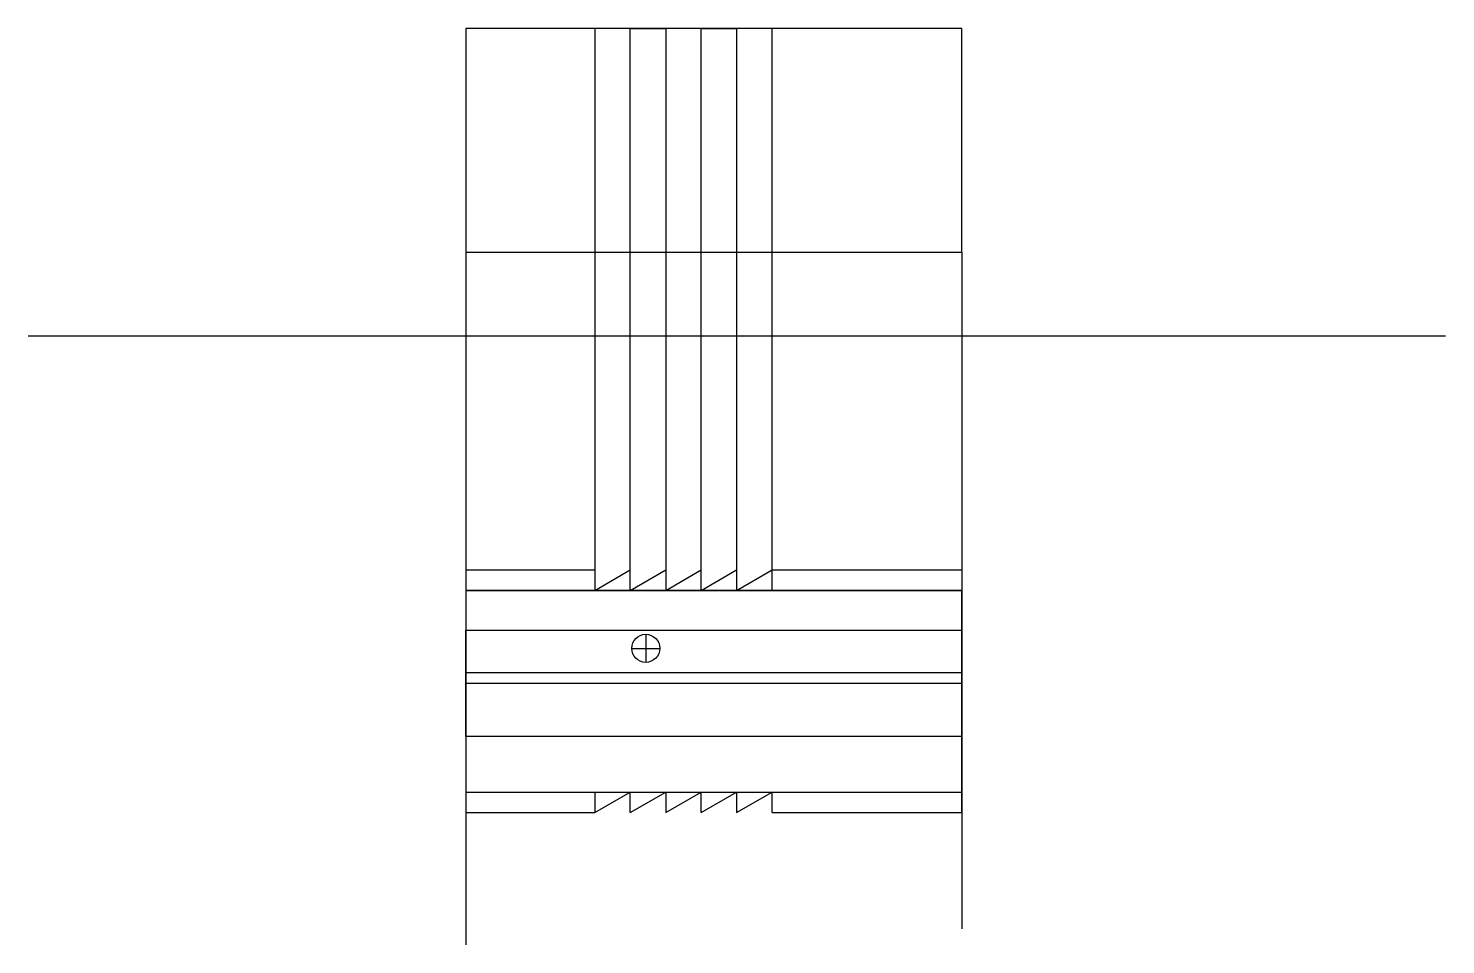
# Model space of a CAD drawing. Header units: millimetres. Extents: x 86 to 286, y 65 to 194.
import ezdxf

# ---------------------------------------------------------------- set-up
doc = ezdxf.new("R2010")
doc.units = ezdxf.units.MM

msp = doc.modelspace()

# ---------------------------------------------------------------- linework, layer by layer
for p, q in [((165.94, 193.87), (165.94, 162.31)), ((170.94, 162.31), (170.94, 193.87)), ((170.94, 193.87), (175.94, 193.87)), ((175.94, 193.87), (175.94, 193.87)), ((175.94, 193.87), (175.94, 162.31)), ((180.94, 162.31), (180.94, 193.87)), ((180.94, 193.87), (185.94, 193.87)), ((185.94, 193.87), (185.94, 193.87)), ((185.94, 193.87), (185.94, 162.31)), ((190.94, 162.31), (190.94, 193.87)), ((147.73, 162.31), (147.73, 64.58)), ((165.94, 162.31), (170.94, 162.31)), ((165.94, 162.31), (165.94, 114.57)), ((170.94, 162.31), (170.94, 162.31)), ((170.94, 162.31), (175.94, 162.31)), ((170.94, 114.57), (170.94, 162.31)), ((175.94, 162.31), (180.94, 162.31)), ((175.94, 162.31), (175.94, 114.57)), ((180.94, 162.31), (180.94, 162.31)), ((180.94, 162.31), (185.94, 162.31)), ((180.94, 114.57), (180.94, 162.31)), ((185.94, 162.31), (185.94, 162.31)), ((185.94, 162.31), (190.94, 162.31)), ((185.94, 162.31), (185.94, 114.57)), ((190.94, 162.31), (190.94, 162.31)), ((190.94, 114.57), (190.94, 162.31)), ((217.73, 162.31), (217.73, 66.83)), ((85.99, 150.47), (285.99, 150.47)), ((147.73, 117.48), (165.94, 117.48)), ((165.94, 114.57), (170.94, 117.48)), ((170.94, 114.57), (175.94, 117.48)), ((175.94, 114.57), (180.94, 117.48)), ((180.94, 114.57), (185.94, 117.48)), ((185.94, 114.57), (190.94, 117.48)), ((190.94, 117.48), (217.73, 117.48)), ((217.73, 114.57), (147.73, 114.57)), ((147.73, 114.57), (217.73, 114.57)), ((165.94, 114.57), (170.94, 114.57)), ((175.94, 114.57), (180.94, 114.57)), ((185.94, 114.57), (185.94, 114.57)), ((185.94, 114.57), (190.94, 114.57)), ((217.73, 113.21), (217.73, 114.57)), ((217.73, 83.21), (217.73, 113.21)), ((147.73, 93.94), (147.73, 108.94)), ((147.73, 108.94), (217.73, 108.94)), ((173.12, 108.37), (173.12, 104.4)), ((217.73, 108.94), (217.73, 93.94)), ((171.13, 106.39), (175.1, 106.39)), ((147.73, 102.99), (217.73, 102.99)), ((217.73, 102.99), (217.73, 101.44)), ((217.73, 101.44), (147.73, 101.44)), ((217.73, 93.94), (147.73, 93.94)), ((147.73, 86.12), (217.73, 86.12)), ((165.94, 83.21), (170.94, 86.12)), ((165.94, 86.12), (165.94, 83.21)), ((170.94, 83.21), (170.94, 86.12)), ((170.94, 83.21), (175.94, 86.12)), ((175.94, 83.21), (180.94, 86.12)), ((175.94, 86.12), (175.94, 83.21)), ((180.94, 83.21), (180.94, 86.12)), ((180.94, 83.21), (185.94, 86.12)), ((185.94, 83.21), (190.94, 86.12)), ((185.94, 86.12), (185.94, 83.21)), ((190.94, 83.21), (190.94, 86.12)), ((147.73, 83.21), (165.94, 83.21)), ((185.94, 83.21), (185.94, 83.21)), ((190.94, 83.21), (217.73, 83.21))]:
    msp.add_line(p, q)
msp.add_lwpolyline([(147.73, 162.31), (217.73, 162.31), (217.73, 193.87), (147.73, 193.87)], close=True)
msp.add_circle((173.12, 106.39), 1.98)

doc.saveas('drawing.dxf')
